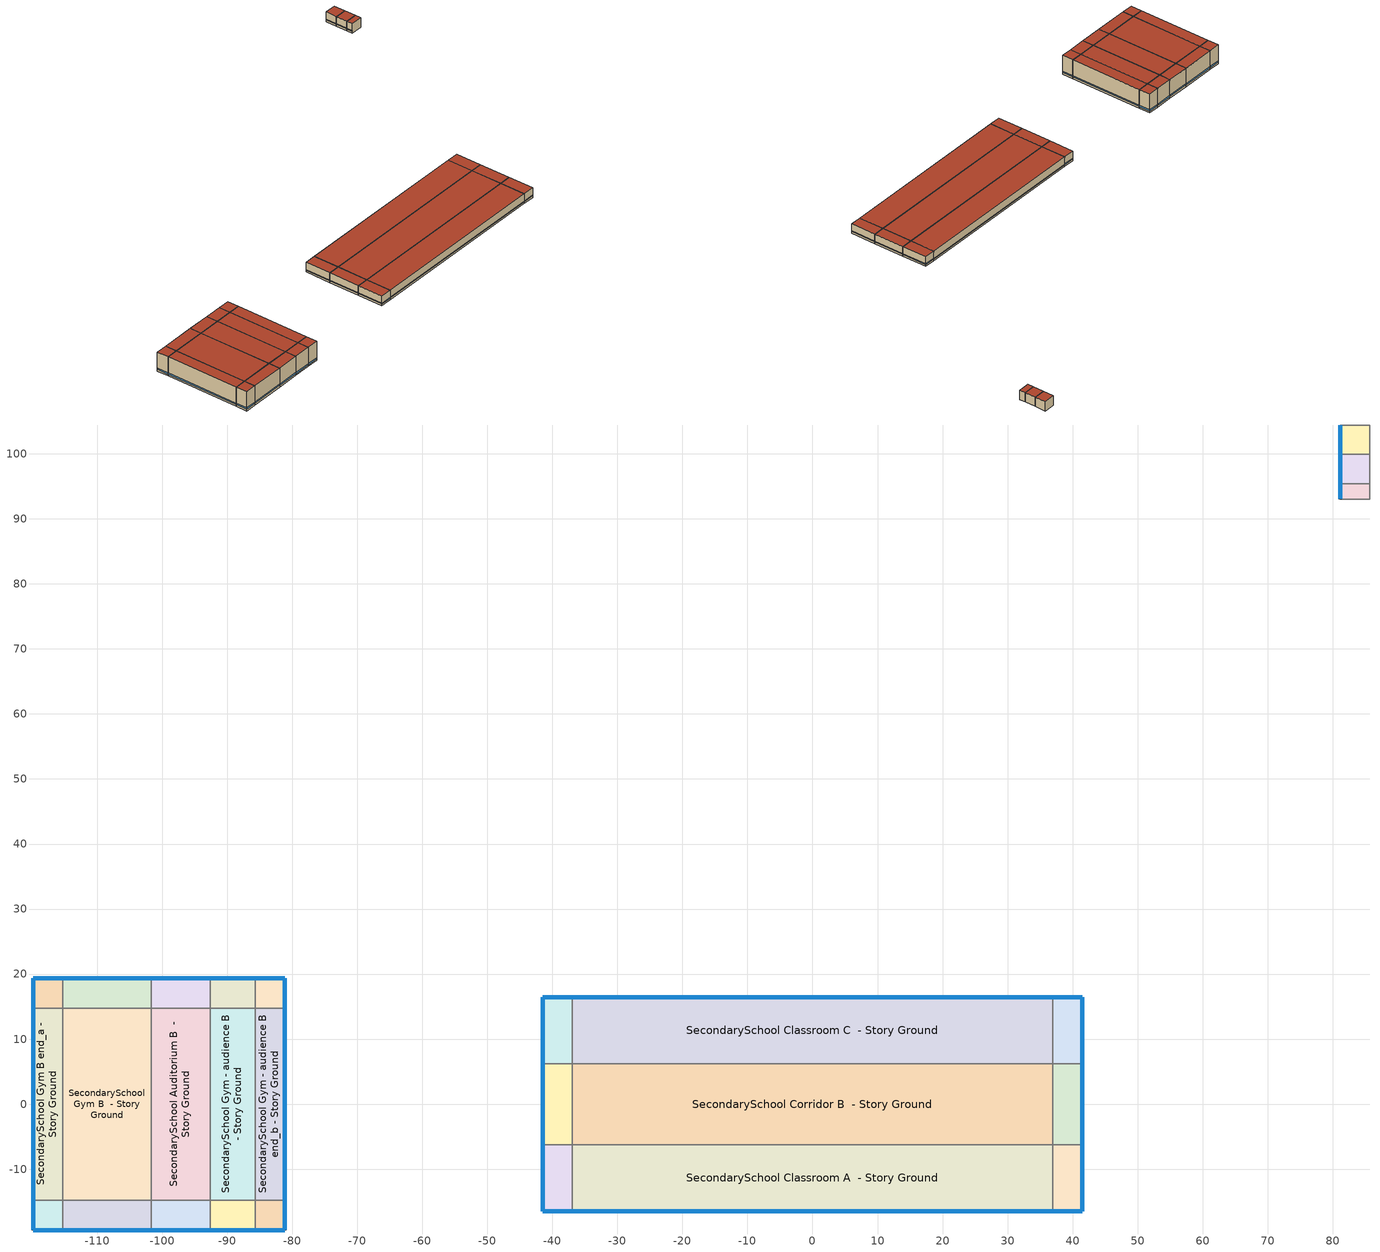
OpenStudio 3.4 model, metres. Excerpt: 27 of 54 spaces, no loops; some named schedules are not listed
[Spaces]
SecondarySchool Classroom A end_a - Story Ground
 floor ground (Foundation F 126 Perim 1482 Area 4684): -41.51,-16.47 -41.51,-6.23 -36.94,-6.23 -36.94,-16.47 z0
 wall outside: -41.51,-6.23 -41.51,-16.47 -36.94,-16.47 z0:3.96
 wall to SecondarySchool Corridor B end_a - Story Ground: -36.94,-6.23 -41.51,-6.23 z0:3.96
 wall to SecondarySchool Classroom A  - Story Ground: -36.94,-16.47 -36.94,-6.23 z0:3.96
 window (Window U-1.01 SHGC 0.74): -41.49,-16.47 -36.97,-16.47 / -41.51,-6.25 -41.51,-16.44 z0.76:1
 roof outside: -36.94,-16.47 -36.94,-6.23 -41.51,-6.23 -41.51,-16.47 z3.96
SecondarySchool Corridor B end_a - Story Ground
 floor ground (Foundation F 126 Perim 1245 Area 5693): -41.51,-6.23 -41.51,6.23 -36.94,6.23 -36.94,-6.23 z0
 wall outside: -41.51,6.23 -41.51,-6.23 z0:3.96
 wall to SecondarySchool Classroom C end_a - Story Ground: -36.94,6.23 -41.51,6.23 z0:3.96
 wall to SecondarySchool Corridor B  - Story Ground: -36.94,-6.23 -36.94,6.23 z0:3.96
 window (Window U-1.01 SHGC 0.74): -41.51,6.2 -41.51,-6.2 z0.76:1
 roof outside: -36.94,-6.23 -36.94,6.23 -41.51,6.23 -41.51,-6.23 z3.96
SecondarySchool Classroom C end_a - Story Ground
 floor ground (Foundation F 126 Perim 1482 Area 4684): -41.51,6.23 -41.51,16.47 -36.94,16.47 -36.94,6.23 z0
 wall outside: -36.94,16.47 -41.51,16.47 -41.51,6.23 z0:3.96
 wall to SecondarySchool Classroom C  - Story Ground: -36.94,6.23 -36.94,16.47 z0:3.96
 window (Window U-1.01 SHGC 0.74): -41.51,16.44 -41.51,6.25 / -36.97,16.47 -41.49,16.47 z0.76:1
 roof outside: -36.94,6.23 -36.94,16.47 -41.51,16.47 -41.51,6.23 z3.96
SecondarySchool Classroom A  - Story Ground
 floor ground (Foundation F 126 Perim 7388 Area 75686): -36.94,-16.47 -36.94,-6.23 36.94,-6.23 36.94,-16.47 z0
 wall outside: -36.94,-16.47 36.94,-16.47 z0:3.96
 wall to SecondarySchool Corridor B  - Story Ground: 36.94,-6.23 -36.94,-6.23 z0:3.96
 wall to SecondarySchool Classroom A end_b - Story Ground: 36.94,-16.47 36.94,-6.23 z0:3.96
 window (Window U-1.01 SHGC 0.74): -36.92,-16.47 36.92,-16.47 z0.76:1
 roof outside: 36.94,-16.47 36.94,-6.23 -36.94,-6.23 -36.94,-16.47 z3.96
SecondarySchool Corridor B  - Story Ground
 floor ground (Foundation F 126 Perim 0 Area 91991): -36.94,-6.23 -36.94,6.23 36.94,6.23 36.94,-6.23 z0
 wall to SecondarySchool Classroom C  - Story Ground: 36.94,6.23 -36.94,6.23 z0:3.96
 wall to SecondarySchool Corridor B end_b - Story Ground: 36.94,-6.23 36.94,6.23 z0:3.96
 roof outside: 36.94,-6.23 36.94,6.23 -36.94,6.23 -36.94,-6.23 z3.96
SecondarySchool Classroom C  - Story Ground
 floor ground (Foundation F 126 Perim 7388 Area 75686): -36.94,6.23 -36.94,16.47 36.94,16.47 36.94,6.23 z0
 wall outside: 36.94,16.47 -36.94,16.47 z0:3.96
 wall to SecondarySchool Classroom C end_b - Story Ground: 36.94,6.23 36.94,16.47 z0:3.96
 window (Window U-1.01 SHGC 0.74): 36.92,16.47 -36.92,16.47 z0.76:1
 roof outside: 36.94,6.23 36.94,16.47 -36.94,16.47 -36.94,6.23 z3.96
SecondarySchool Classroom A end_b - Story Ground
 floor ground (Foundation F 126 Perim 1482 Area 4684): 36.94,-16.47 36.94,-6.23 41.51,-6.23 41.51,-16.47 z0
 wall outside: 36.94,-16.47 41.51,-16.47 41.51,-6.23 z0:3.96
 wall to SecondarySchool Corridor B end_b - Story Ground: 41.51,-6.23 36.94,-6.23 z0:3.96
 window (Window U-1.01 SHGC 0.74): 36.97,-16.47 41.49,-16.47 / 41.51,-16.44 41.51,-6.25 z0.76:1
 roof outside: 41.51,-16.47 41.51,-6.23 36.94,-6.23 36.94,-16.47 z3.96
SecondarySchool Corridor B end_b - Story Ground
 floor ground (Foundation F 126 Perim 1245 Area 5693): 36.94,-6.23 36.94,6.23 41.51,6.23 41.51,-6.23 z0
 wall outside: 41.51,-6.23 41.51,6.23 z0:3.96
 wall to SecondarySchool Classroom C end_b - Story Ground: 41.51,6.23 36.94,6.23 z0:3.96
 window (Window U-1.01 SHGC 0.74): 41.51,-6.2 41.51,6.2 z0.76:1
 roof outside: 41.51,-6.23 41.51,6.23 36.94,6.23 36.94,-6.23 z3.96
SecondarySchool Classroom C end_b - Story Ground
 floor ground (Foundation F 126 Perim 1482 Area 4684): 36.94,6.23 36.94,16.47 41.51,16.47 41.51,6.23 z0
 wall outside: 41.51,6.23 41.51,16.47 36.94,16.47 z0:3.96
 window (Window U-1.01 SHGC 0.74): 41.49,16.47 36.97,16.47 / 41.51,6.25 41.51,16.44 z0.76:1
 roof outside: 41.51,6.23 41.51,16.47 36.94,16.47 36.94,6.23 z3.96
SecondarySchool Kitchen C  - Story Ground
 floor ground (Foundation F 126 Perim 233 Area 1064): 85.71,93.05 81.14,93.05 81.14,95.37 85.71,95.37 z0
 wall outside: 81.14,95.37 81.14,93.05 z0:3.96
 wall to SecondarySchool Classroom C  - Story Ground 1: 81.14,93.05 85.71,93.05 z0:3.96
 wall to SecondarySchool Lobby C  - Story Ground: 85.71,95.37 81.14,95.37 z0:3.96
 wall to SecondarySchool Kitchen B  - Story Ground: 85.71,93.05 85.71,95.37 z0:3.96
 window (Window U-1.01 SHGC 0.74): 81.14,95.35 81.14,93.07 z0.76:1.01
 roof outside: 85.71,95.37 81.14,95.37 81.14,93.05 85.71,93.05 z3.96
SecondarySchool Lobby C  - Story Ground
 floor ground (Foundation F 126 Perim 453 Area 207): 85.71,95.37 81.14,95.37 81.14,99.9 85.71,99.9 z0
 wall outside: 81.14,99.9 81.14,95.37 z0:3.96
 wall to SecondarySchool Restroom C  - Story Ground: 85.71,99.9 81.14,99.9 z0:3.96
 wall to SecondarySchool Lobby B  - Story Ground: 85.71,95.37 85.71,99.9 z0:3.96
 window (Window U-1.01 SHGC 0.74): 81.14,99.88 81.14,95.4 z0.76:1
 roof outside: 85.71,99.9 81.14,99.9 81.14,95.37 85.71,95.37 z3.96
SecondarySchool Restroom C  - Story Ground
 floor ground (Foundation F 126 Perim 453 Area 207): 85.71,99.9 81.14,99.9 81.14,104.43 85.71,104.43 z0
 wall outside: 81.14,104.43 81.14,99.9 z0:3.96
 wall to SecondarySchool Cafeteria C  - Story Ground: 85.71,104.43 81.14,104.43 z0:3.96
 wall to SecondarySchool Restroom B  - Story Ground: 85.71,99.9 85.71,104.43 z0:3.96
 window (Window U-1.01 SHGC 0.74): 81.14,104.4 81.14,99.93 z0.76:1
 roof outside: 85.71,104.43 81.14,104.43 81.14,99.9 85.71,99.9 z3.96
SecondarySchool Gym A end_a - Story Ground
 floor ground (Foundation F 126 Perim 914 Area 209): -119.84,-19.35 -119.84,-14.78 -115.27,-14.78 -115.27,-19.35 z0
 wall outside: -119.84,-14.78 -119.84,-19.35 -115.27,-19.35 z0:7.92
 wall to SecondarySchool Gym B end_a - Story Ground: -115.27,-14.78 -119.84,-14.78 z0:7.92
 wall to SecondarySchool Gym A  - Story Ground: -115.27,-19.35 -115.27,-14.78 z0:7.92
 window (Window U-1.01 SHGC 0.74): -119.82,-19.35 -115.29,-19.35 / -119.84,-14.81 -119.84,-19.33 z0.76:1.24
 roof outside: -115.27,-19.35 -115.27,-14.78 -119.84,-14.78 -119.84,-19.35 z7.92
SecondarySchool Gym B end_a - Story Ground
 floor ground (Foundation F 126 Perim 2956 Area 13515): -119.84,-14.78 -119.84,14.78 -115.27,14.78 -115.27,-14.78 z0
 wall outside: -119.84,14.78 -119.84,-14.78 z0:7.92
 wall to SecondarySchool Gym C end_a - Story Ground: -115.27,14.78 -119.84,14.78 z0:7.92
 wall to SecondarySchool Gym B  - Story Ground: -115.27,-14.78 -115.27,14.78 z0:7.92
 window (Window U-1.01 SHGC 0.74): -119.84,14.75 -119.84,-14.75 z0.76:1.24
 roof outside: -115.27,-14.78 -115.27,14.78 -119.84,14.78 -119.84,-14.78 z7.92
SecondarySchool Gym C end_a - Story Ground
 floor ground (Foundation F 126 Perim 914 Area 209): -119.84,14.78 -119.84,19.35 -115.27,19.35 -115.27,14.78 z0
 wall outside: -115.27,19.35 -119.84,19.35 -119.84,14.78 z0:7.92
 wall to SecondarySchool Gym C  - Story Ground: -115.27,14.78 -115.27,19.35 z0:7.92
 window (Window U-1.01 SHGC 0.74): -119.84,19.33 -119.84,14.81 / -115.29,19.35 -119.82,19.35 z0.76:1.24
 roof outside: -115.27,14.78 -115.27,19.35 -119.84,19.35 -119.84,14.78 z7.92
SecondarySchool Gym A  - Story Ground
 floor ground (Foundation F 126 Perim 1359 Area 6214): -115.27,-19.35 -115.27,-14.78 -101.68,-14.78 -101.68,-19.35 z0
 wall outside: -115.27,-19.35 -101.68,-19.35 z0:7.92
 wall to SecondarySchool Gym B  - Story Ground: -101.68,-14.78 -115.27,-14.78 z0:7.92
 wall to SecondarySchool Auditorium A  - Story Ground: -101.68,-19.35 -101.68,-14.78 z0:7.92
 window (Window U-1.01 SHGC 0.74): -115.24,-19.35 -101.7,-19.35 z0.76:1.24
 roof outside: -101.68,-19.35 -101.68,-14.78 -115.27,-14.78 -115.27,-19.35 z7.92
SecondarySchool Gym B  - Story Ground
 floor ground (Foundation F 126 Perim 0 Area 4018): -115.27,-14.78 -115.27,14.78 -101.68,14.78 -101.68,-14.78 z0
 wall to SecondarySchool Gym C  - Story Ground: -101.68,14.78 -115.27,14.78 z0:7.92
 wall to SecondarySchool Auditorium B  - Story Ground: -101.68,-14.78 -101.68,14.78 z0:7.92
 roof outside: -101.68,-14.78 -101.68,14.78 -115.27,14.78 -115.27,-14.78 z7.92
SecondarySchool Gym C  - Story Ground
 floor ground (Foundation F 126 Perim 1359 Area 6214): -115.27,14.78 -115.27,19.35 -101.68,19.35 -101.68,14.78 z0
 wall outside: -101.68,19.35 -115.27,19.35 z0:7.92
 wall to SecondarySchool Auditorium C  - Story Ground: -101.68,14.78 -101.68,19.35 z0:7.92
 window (Window U-1.01 SHGC 0.74): -101.7,19.35 -115.24,19.35 z0.76:1.24
 roof outside: -101.68,14.78 -101.68,19.35 -115.27,19.35 -115.27,14.78 z7.92
SecondarySchool Auditorium A  - Story Ground
 floor ground (Foundation F 126 Perim 907 Area 4148): -101.68,-19.35 -101.68,-14.78 -92.6,-14.78 -92.6,-19.35 z0
 wall outside: -101.68,-19.35 -92.6,-19.35 z0:7.92
 wall to SecondarySchool Auditorium B  - Story Ground: -92.6,-14.78 -101.68,-14.78 z0:7.92
 wall to SecondarySchool Gym - audience A  - Story Ground: -92.6,-19.35 -92.6,-14.78 z0:7.92
 window (Window U-1.01 SHGC 0.74): -101.65,-19.35 -92.63,-19.35 z0.76:1.24
 roof outside: -92.6,-19.35 -92.6,-14.78 -101.68,-14.78 -101.68,-19.35 z7.92
SecondarySchool Auditorium B  - Story Ground
 floor ground (Foundation F 126 Perim 0 Area 26821): -101.68,-14.78 -101.68,14.78 -92.6,14.78 -92.6,-14.78 z0
 wall to SecondarySchool Auditorium C  - Story Ground: -92.6,14.78 -101.68,14.78 z0:7.92
 wall to SecondarySchool Gym - audience B  - Story Ground: -92.6,-14.78 -92.6,14.78 z0:7.92
 roof outside: -92.6,-14.78 -92.6,14.78 -101.68,14.78 -101.68,-14.78 z7.92
SecondarySchool Auditorium C  - Story Ground
 floor ground (Foundation F 126 Perim 907 Area 4148): -101.68,14.78 -101.68,19.35 -92.6,19.35 -92.6,14.78 z0
 wall outside: -92.6,19.35 -101.68,19.35 z0:7.92
 wall to SecondarySchool Gym - audience C  - Story Ground: -92.6,14.78 -92.6,19.35 z0:7.92
 window (Window U-1.01 SHGC 0.74): -92.63,19.35 -101.65,19.35 z0.76:1.24
 roof outside: -92.6,14.78 -92.6,19.35 -101.68,19.35 -101.68,14.78 z7.92
SecondarySchool Gym - audience A  - Story Ground
 floor ground (Foundation F 126 Perim 69 Area 3153): -92.6,-19.35 -92.6,-14.78 -85.71,-14.78 -85.71,-19.35 z0
 wall outside: -92.6,-19.35 -85.71,-19.35 z0:7.92
 wall to SecondarySchool Gym - audience B  - Story Ground: -85.71,-14.78 -92.6,-14.78 z0:7.92
 wall to SecondarySchool Gym - audience A end_b - Story Ground: -85.71,-19.35 -85.71,-14.78 z0:7.92
 window (Window U-1.01 SHGC 0.74): -92.58,-19.35 -85.73,-19.35 z0.76:1.24
 roof outside: -85.71,-19.35 -85.71,-14.78 -92.6,-14.78 -92.6,-19.35 z7.92
SecondarySchool Gym - audience B  - Story Ground
 floor ground (Foundation F 126 Perim 0 Area 20383): -92.6,-14.78 -92.6,14.78 -85.71,14.78 -85.71,-14.78 z0
 wall to SecondarySchool Gym - audience C  - Story Ground: -85.71,14.78 -92.6,14.78 z0:7.92
 wall to SecondarySchool Gym - audience B end_b - Story Ground: -85.71,-14.78 -85.71,14.78 z0:7.92
 roof outside: -85.71,-14.78 -85.71,14.78 -92.6,14.78 -92.6,-14.78 z7.92
SecondarySchool Gym - audience C  - Story Ground
 floor ground (Foundation F 126 Perim 69 Area 3153): -92.6,14.78 -92.6,19.35 -85.71,19.35 -85.71,14.78 z0
 wall outside: -85.71,19.35 -92.6,19.35 z0:7.92
 wall to SecondarySchool Gym - audience C end_b - Story Ground: -85.71,14.78 -85.71,19.35 z0:7.92
 window (Window U-1.01 SHGC 0.74): -85.73,19.35 -92.58,19.35 z0.76:1.24
 roof outside: -85.71,14.78 -85.71,19.35 -92.6,19.35 -92.6,14.78 z7.92
SecondarySchool Gym - audience A end_b - Story Ground
 floor ground (Foundation F 126 Perim 914 Area 209): -85.71,-19.35 -85.71,-14.78 -81.14,-14.78 -81.14,-19.35 z0
 wall outside: -85.71,-19.35 -81.14,-19.35 -81.14,-14.78 z0:7.92
 wall to SecondarySchool Gym - audience B end_b - Story Ground: -81.14,-14.78 -85.71,-14.78 z0:7.92
 window (Window U-1.01 SHGC 0.74): -85.68,-19.35 -81.16,-19.35 / -81.14,-19.33 -81.14,-14.81 z0.76:1.24
 roof outside: -81.14,-19.35 -81.14,-14.78 -85.71,-14.78 -85.71,-19.35 z7.92
SecondarySchool Gym - audience B end_b - Story Ground
 floor ground (Foundation F 126 Perim 2956 Area 13515): -85.71,-14.78 -85.71,14.78 -81.14,14.78 -81.14,-14.78 z0
 wall outside: -81.14,-14.78 -81.14,14.78 z0:7.92
 wall to SecondarySchool Gym - audience C end_b - Story Ground: -81.14,14.78 -85.71,14.78 z0:7.92
 window (Window U-1.01 SHGC 0.74): -81.14,-14.75 -81.14,14.75 z0.76:1.24
 roof outside: -81.14,-14.78 -81.14,14.78 -85.71,14.78 -85.71,-14.78 z7.92
SecondarySchool Gym - audience C end_b - Story Ground
 floor ground (Foundation F 126 Perim 914 Area 209): -85.71,14.78 -85.71,19.35 -81.14,19.35 -81.14,14.78 z0
 wall outside: -81.14,14.78 -81.14,19.35 -85.71,19.35 z0:7.92
 window (Window U-1.01 SHGC 0.74): -81.14,14.81 -81.14,19.33 / -81.16,19.35 -85.68,19.35 z0.76:1.24
 roof outside: -81.14,14.78 -81.14,19.35 -85.71,19.35 -85.71,14.78 z7.92
[Site]
Dothan Rgnl_AL_USA: Latitude {deg}=31.32; Longitude {deg}=-85.45; Time Zone {hr}=-6; Elevation {m}=108; Terrain=City
[Site:WaterMainsTemperature]
Calculation Method=Correlation; Annual Average Outdoor Air Temperature {C}=19.6408; Maximum Difference In Monthly Average Outdoor Air Temperatures {deltaC}=19.94
[SizingPeriod:DesignDay] Daily Dry-Bulb Temperature Range {deltaC}=9.9; Barometric Pressure {Pa}=100034; Wind Speed {m/s}=3.5; Wind Direction {deg}=320; Rain Indicator=No; Snow Indicator=No; Day of Month=21; Month=7; Day Type=SummerDesignDay; Daylight Saving Time Indicator=No; Dry-Bulb Temperature Range Modifier Type=DefaultMultipliers; Solar Model Indicator=ASHRAETau; ASHRAE Clear Sky Optical Depth for Beam Irradiance=0.45; ASHRAE Clear Sky Optical Depth for Diffuse Irradiance=2.192
Name | Maximum Dry-Bulb Temperature {C} | Humidity Condition Type | Wetbulb or DewPoint at Maximum Dry-Bulb {C}
Dothan Rgnl Ann Clg .4% Condns DB=>MWB 1 | 35.9 | Wetbulb | 24.5
Dothan Rgnl Ann Clg .4% Condns WB=>MDB 1 | 32.1 | Wetbulb | 26.6
Dothan Rgnl Ann Clg 1% Condns DB=>MWB 1 | 34.1 | Wetbulb | 24.1
Dothan Rgnl Ann Clg 2% Condns DP=>MDB 1 | 27.5 | Dewpoint | 24
[ClimateZones]
Climate Zone Institution Name 1=ASHRAE; Climate Zone Document Name 1=ANSI/ASHRAE Standard 169; Climate Zone Document Year 1=2006; Climate Zone Value 1=ASHRAE 169-2013-3A
[Building]
ComStock DOE Ref Pre-1980|SecondarySchool: Default Construction Set=ComStock DOE Ref Pre-1980 - SecSchl - ASHRAE 169-2013-3A; Default Schedule Set=Building Default Schedule Set; Standards Building Type=SecondarySchool
[Site:GroundTemperature:FCfactorMethod]
January Ground Temperature {C}=16; February Ground Temperature {C}=11.9; March Ground Temperature {C}=7.7; April Ground Temperature {C}=4; May Ground Temperature {C}=7.9; June Ground Temperature {C}=13.8; July Ground Temperature {C}=17.2; August Ground Temperature {C}=20.8; September Ground Temperature {C}=24.8; October Ground Temperature {C}=26.1; November Ground Temperature {C}=26.5; December Ground Temperature {C}=22.5
[Construction:FfactorGroundFloor] F-Factor {W/m-K}=1.26344
Name | Area {m2} | PerimeterExposed {m}
Foundation F 126 Perim 2956 Area 13515 | 135.152 | 29.5608
Foundation F 126 Perim 0 Area 20383 | 203.834 | 0
Foundation F 126 Perim 0 Area 26821 | 268.209 | 0
Foundation F 126 Perim 914 Area 209 | 20.9032 | 9.144
Foundation F 126 Perim 907 Area 4148 | 41.4823 | 9.07313
Foundation F 126 Perim 0 Area 91991 | 919.906 | 0
Foundation F 126 Perim 69 Area 3153 | 31.5259 | 6.89542
Foundation F 126 Perim 7388 Area 75686 | 756.863 | 73.881
Foundation F 126 Perim 233 Area 1064 | 10.6382 | 2.32682
Foundation F 126 Perim 1245 Area 5693 | 56.9268 | 12.4512
Foundation F 126 Perim 1482 Area 4684 | 46.8372 | 14.8163
Foundation F 126 Perim 0 Area 4018 | 401.798 | 0
Foundation F 126 Perim 453 Area 207 | 20.6961 | 4.52671
Foundation F 126 Perim 1359 Area 6214 | 62.1438 | 13.5923
[DefaultConstructionSet]
ComStock DOE Ref Pre-1980 - SecSchl - ASHRAE 169-2013-3A: Default Exterior Surface Constructions=Default Surface Constructions 1; Default Interior Surface Constructions=Default Surface Constructions 2; Default Ground Contact Surface Constructions=Default Surface Constructions 3; Default Exterior SubSurface Constructions=Default Sub Surface Constructions 1; Default Interior SubSurface Constructions=Default Sub Surface Constructions 2; Interior Partition Construction=Typical Interior Partition
[DefaultSurfaceConstructions]
Name | Floor Construction | Wall Construction | Roof Ceiling Construction
Default Surface Constructions 1 | Typical Insulated Exterior Mass Floor | Typical Insulated Exterior Mass Wall R-4.44 | Typical IEAD Roof R-10.0
Default Surface Constructions 2 | Typical Interior Floor | Typical Interior Wall | Typical Interior Ceiling
Default Surface Constructions 3 | Typical Insulated Carpeted 6in Slab Floor | Typical Insulated Basement Mass Wall
[Construction]
Typical Insulated Exterior Mass Floor: 4 in. Normalweight Concrete Floor, Typical Carpet Pad
Typical IEAD Roof R-10.0: Roof Membrane, Typical Insulation R-8.88, Metal Roof Surface
Typical Interior Floor: 100mm Normalweight concrete floor, CP02 CARPET PAD
Typical Interior Wall: G01 13mm gypsum board, G01 13mm gypsum board
Typical Interior Ceiling: CP02 CARPET PAD, 100mm Normalweight concrete floor
Typical Insulated Carpeted 6in Slab Floor: 6 in. Normalweight Concrete Floor, Typical Carpet Pad
Typical Insulated Basement Mass Wall: 8 in. Concrete Block Basement Wall
U 1.22 SHGC 0.54 Simple Glazing Window U-1.22 SHGC 0.54: U 1.22 SHGC 0.54 Simple Glazing U-1.22 SHGC 0.54
U 1.22 SHGC 0.54 Simple Glazing Window U-1.22 SHGC 0.54 1: U 1.22 SHGC 0.54 Simple Glazing U-1.22 SHGC 0.54 1
Typical Insulated Metal Door: F08 Metal surface, Typical Insulation R-2.06
U 0.88 SHGC 0.16 Sgl Ref-A-L Clr 6mm: REF A CLEAR LO 6MM
Typical Overhead Door: Typical Insulation R-2.06
Typical Interior Window: Clear 3mm
Typical Interior Door; Typical Interior Partition: G05 25mm wood
Typical Insulated Exterior Mass Wall R-4.44: 1IN Stucco, 8IN CONCRETE HW RefBldg, Typical Insulation R-2.06, 1/2IN Gypsum
InteriorFurnishings 1: Std Wood 6inch 1
Window U-1.01 SHGC 0.74: Simple Glazing Single - No LowE - Clear - Aluminum
[Material] Thermal Absorptance=0.9
Name | Roughness | Thickness {m} | Conductivity {W/m-K} | Density {kg/m3} | Specific Heat {J/kg-K} | Solar Absorptance | Visible Absorptance
4 in. Normalweight Concrete Floor | MediumRough | 0.1016 | 2.31 | 2322 | 832 | 0.7 | 0.7
Roof Membrane | VeryRough | 0.0095 | 0.16 | 1121.29 | 1460 | 0.7 | 0.7
Metal Roof Surface; F08 Metal surface | Smooth | 0.0008 | 45.28 | 7824 | 500 | 0.7 | 0.7
100mm Normalweight concrete floor | MediumRough | 0.1016 | 2.31045 | 2322 | 832.557 | 0.7 | 0.7
G01 13mm gypsum board | Smooth | 0.0127 | 0.160031 | 800.001 | 1090.73 | 0.7 | 0.5
6 in. Normalweight Concrete Floor | MediumRough | 0.1524 | 2.31 | 2322 | 832 | 0.7 | 0.7
8 in. Concrete Block Basement Wall | MediumRough | 0.2032 | 1.326 | 1842 | 912 | 0.7 | 0.7
G05 25mm wood | MediumSmooth | 0.0254 | 0.15 | 608 | 1630 | 0.5 | 0.5
1IN Stucco | Smooth | 0.0253 | 0.6918 | 1858 | 837 | 0.7 | 0.92
8IN CONCRETE HW RefBldg | Rough | 0.2032 | 1.311 | 2240 | 836.8 | 0.7 | 0.7
1/2IN Gypsum | Smooth | 0.0127 | 0.16 | 784.9 | 830 | 0.4 | 0.4
Std Wood 6inch 1 | MediumSmooth | 0.15 | 0.12 | 540 | 1210 | 0.7 | 0.7
[Material:NoMass] Roughness=Smooth; Thermal Absorptance=0.9; Solar Absorptance=0.7
Name | Thermal Resistance {m2-K/W} | Visible Absorptance
Typical Carpet Pad; CP02 CARPET PAD | 0.21648 | 0.8
Typical Insulation R-8.88 | 1.56434 | 0.7
Typical Insulation R-2.06 | 0.362076 | 0.7
[DefaultSubSurfaceConstructions]
Name | Fixed Window Construction | Operable Window Construction | Door Construction | Glass Door Construction | Overhead Door Construction | Tubular Daylight Dome Construction | Tubular Daylight Diffuser Construction
Default Sub Surface Constructions 1 | U 1.22 SHGC 0.54 Simple Glazing Window U-1.22 SHGC 0.54 | U 1.22 SHGC 0.54 Simple Glazing Window U-1.22 SHGC 0.54 1 | Typical Insulated Metal Door | U 0.88 SHGC 0.16 Sgl Ref-A-L Clr 6mm | Typical Overhead Door | Typical Interior Window | Typical Interior Window
Default Sub Surface Constructions 2 | Typical Interior Window | Typical Interior Window | Typical Interior Door
[WindowMaterial:SimpleGlazingSystem]
Name | U-Factor {W/m2-K} | Solar Heat Gain Coefficient | Visible Transmittance
U 1.22 SHGC 0.54 Simple Glazing U-1.22 SHGC 0.54; U 1.22 SHGC 0.54 Simple Glazing U-1.22 SHGC 0.54 1 | 6.92748 | 0.54 | 0.38
Simple Glazing Single - No LowE - Clear - Aluminum | 5.73505 | 0.744 | 0.754
[WindowMaterial:Glazing] Optical Data Type=SpectralAverage; Infrared Transmittance at Normal Incidence=0; Front Side Infrared Hemispherical Emissivity=0.84; Conductivity {W/m-K}=0.9; Dirt Correction Factor for Solar and Visible Transmittance=1; Solar Diffusing=No
Name | Thickness {m} | Solar Transmittance at Normal Incidence | Front Side Solar Reflectance at Normal Incidence | Back Side Solar Reflectance at Normal Incidence | Visible Transmittance at Normal Incidence | Front Side Visible Reflectance at Normal Incidence | Back Side Visible Reflectance at Normal Incidence | Back Side Infrared Hemispherical Emissivity
REF A CLEAR LO 6MM | 0.006 | 0.066 | 0.341 | 0.493 | 0.08 | 0.41 | 0.37 | 0.4
Clear 3mm | 0.003 | 0.837 | 0.075 | 0.075 | 0.898 | 0.081 | 0.081 | 0.84
[SpaceType] Standards Building Type=SecondarySchool
Name | Default Schedule Set | Design Specification Outdoor Air Object | Standards Space Type
SecondarySchool Kitchen - ComStock DOE Ref Pre-1980 | SecondarySchool Kitchen Schedule Set | SecondarySchool Kitchen Ventilation | Kitchen
SecondarySchool Lobby - ComStock DOE Ref Pre-1980 | SecondarySchool Lobby Schedule Set | SecondarySchool Lobby Ventilation | Lobby
SecondarySchool Restroom - ComStock DOE Ref Pre-1980 | SecondarySchool Restroom Schedule Set | SecondarySchool Restroom Ventilation | Restroom
SecondarySchool Auditorium - ComStock DOE Ref Pre-1980 | SecondarySchool Auditorium Schedule Set | SecondarySchool Auditorium Ventilation | Auditorium
SecondarySchool Gym - audience - ComStock DOE Ref Pre-1980 | SecondarySchool Gym - audience Schedule Set | SecondarySchool Gym - audience Ventilation | Gym - audience
SecondarySchool Gym - ComStock DOE Ref Pre-1980 | SecondarySchool Gym Schedule Set | SecondarySchool Gym Ventilation | Gym
SecondarySchool Corridor - ComStock DOE Ref Pre-1980 | SecondarySchool Corridor Schedule Set | SecondarySchool Corridor Ventilation | Corridor
SecondarySchool Classroom - ComStock DOE Ref Pre-1980 | SecondarySchool Classroom Schedule Set | SecondarySchool Classroom Ventilation | Classroom
[BuildingStory]
Story Ground: Nominal Z Coordinate {m}=0; Nominal Floor to Floor Height {m}=3.9624
[Space] Building Story=Story Ground
Name | Space Type | Thermal Zone
SecondarySchool Classroom A end_a - Story Ground | SecondarySchool Classroom - ComStock DOE Ref Pre-1980 | Zone SecondarySchool Classroom A end_a - Story Ground
SecondarySchool Corridor B end_a - Story Ground | SecondarySchool Corridor - ComStock DOE Ref Pre-1980 | Zone SecondarySchool Corridor B end_a - Story Ground
SecondarySchool Classroom C end_a - Story Ground | SecondarySchool Classroom - ComStock DOE Ref Pre-1980 | Zone SecondarySchool Classroom C end_a - Story Ground
SecondarySchool Classroom A  - Story Ground | SecondarySchool Classroom - ComStock DOE Ref Pre-1980 | Zone SecondarySchool Classroom A  - Story Ground
SecondarySchool Corridor B  - Story Ground | SecondarySchool Corridor - ComStock DOE Ref Pre-1980 | Zone SecondarySchool Corridor B  - Story Ground
SecondarySchool Classroom C  - Story Ground | SecondarySchool Classroom - ComStock DOE Ref Pre-1980 | Zone SecondarySchool Classroom C  - Story Ground
SecondarySchool Classroom A end_b - Story Ground | SecondarySchool Classroom - ComStock DOE Ref Pre-1980 | Zone SecondarySchool Classroom A end_b - Story Ground
SecondarySchool Corridor B end_b - Story Ground | SecondarySchool Corridor - ComStock DOE Ref Pre-1980 | Zone SecondarySchool Corridor B end_b - Story Ground
SecondarySchool Classroom C end_b - Story Ground | SecondarySchool Classroom - ComStock DOE Ref Pre-1980 | Zone SecondarySchool Classroom C end_b - Story Ground
SecondarySchool Kitchen C  - Story Ground | SecondarySchool Kitchen - ComStock DOE Ref Pre-1980 | Zone SecondarySchool Kitchen C  - Story Ground
SecondarySchool Lobby C  - Story Ground | SecondarySchool Lobby - ComStock DOE Ref Pre-1980 | Zone SecondarySchool Lobby C  - Story Ground
SecondarySchool Restroom C  - Story Ground | SecondarySchool Restroom - ComStock DOE Ref Pre-1980 | Zone SecondarySchool Restroom C  - Story Ground
SecondarySchool Gym A end_a - Story Ground | SecondarySchool Gym - ComStock DOE Ref Pre-1980 | Zone SecondarySchool Gym A end_a - Story Ground
SecondarySchool Gym B end_a - Story Ground | SecondarySchool Gym - ComStock DOE Ref Pre-1980 | Zone SecondarySchool Gym B end_a - Story Ground
SecondarySchool Gym C end_a - Story Ground | SecondarySchool Gym - ComStock DOE Ref Pre-1980 | Zone SecondarySchool Gym C end_a - Story Ground
SecondarySchool Gym A  - Story Ground | SecondarySchool Gym - ComStock DOE Ref Pre-1980 | Zone SecondarySchool Gym A  - Story Ground
SecondarySchool Gym B  - Story Ground | SecondarySchool Gym - ComStock DOE Ref Pre-1980 | Zone SecondarySchool Gym B  - Story Ground
SecondarySchool Gym C  - Story Ground | SecondarySchool Gym - ComStock DOE Ref Pre-1980 | Zone SecondarySchool Gym C  - Story Ground
SecondarySchool Auditorium A  - Story Ground | SecondarySchool Auditorium - ComStock DOE Ref Pre-1980 | Zone SecondarySchool Auditorium A  - Story Ground
SecondarySchool Auditorium B  - Story Ground | SecondarySchool Auditorium - ComStock DOE Ref Pre-1980 | Zone SecondarySchool Auditorium B  - Story Ground
SecondarySchool Auditorium C  - Story Ground | SecondarySchool Auditorium - ComStock DOE Ref Pre-1980 | Zone SecondarySchool Auditorium C  - Story Ground
SecondarySchool Gym - audience A  - Story Ground | SecondarySchool Gym - audience - ComStock DOE Ref Pre-1980 | Zone SecondarySchool Gym - audience A  - Story Ground
SecondarySchool Gym - audience B  - Story Ground | SecondarySchool Gym - audience - ComStock DOE Ref Pre-1980 | Zone SecondarySchool Gym - audience B  - Story Ground
SecondarySchool Gym - audience C  - Story Ground | SecondarySchool Gym - audience - ComStock DOE Ref Pre-1980 | Zone SecondarySchool Gym - audience C  - Story Ground
SecondarySchool Gym - audience A end_b - Story Ground | SecondarySchool Gym - audience - ComStock DOE Ref Pre-1980 | Zone SecondarySchool Gym - audience A end_b - Story Ground
SecondarySchool Gym - audience B end_b - Story Ground | SecondarySchool Gym - audience - ComStock DOE Ref Pre-1980 | Zone SecondarySchool Gym - audience B end_b - Story Ground
SecondarySchool Gym - audience C end_b - Story Ground | SecondarySchool Gym - audience - ComStock DOE Ref Pre-1980 | Zone SecondarySchool Gym - audience C end_b - Story Ground
[ThermalZone] Multiplier=1; Use Ideal Air Loads=No
Name | Thermostat
Zone SecondarySchool Classroom A end_a - Story Ground | SecondarySchool Classroom - ComStock DOE Ref Pre-1980 Thermostat 2
Zone SecondarySchool Corridor B end_a - Story Ground | SecondarySchool Corridor - ComStock DOE Ref Pre-1980 Thermostat 2
Zone SecondarySchool Classroom C end_a - Story Ground | SecondarySchool Classroom - ComStock DOE Ref Pre-1980 Thermostat 7
Zone SecondarySchool Classroom A  - Story Ground | SecondarySchool Classroom - ComStock DOE Ref Pre-1980 Thermostat
Zone SecondarySchool Corridor B  - Story Ground | SecondarySchool Corridor - ComStock DOE Ref Pre-1980 Thermostat
Zone SecondarySchool Classroom C  - Story Ground | SecondarySchool Classroom - ComStock DOE Ref Pre-1980 Thermostat 5
Zone SecondarySchool Classroom A end_b - Story Ground | SecondarySchool Classroom - ComStock DOE Ref Pre-1980 Thermostat 4
Zone SecondarySchool Corridor B end_b - Story Ground | SecondarySchool Corridor - ComStock DOE Ref Pre-1980 Thermostat 4
Zone SecondarySchool Classroom C end_b - Story Ground | SecondarySchool Classroom - ComStock DOE Ref Pre-1980 Thermostat 9
Zone SecondarySchool Kitchen C  - Story Ground | SecondarySchool Kitchen - ComStock DOE Ref Pre-1980 Thermostat 2
Zone SecondarySchool Lobby C  - Story Ground | SecondarySchool Lobby - ComStock DOE Ref Pre-1980 Thermostat 2
Zone SecondarySchool Restroom C  - Story Ground | SecondarySchool Restroom - ComStock DOE Ref Pre-1980 Thermostat 2
Zone SecondarySchool Gym A end_a - Story Ground | SecondarySchool Gym - ComStock DOE Ref Pre-1980 Thermostat 1
Zone SecondarySchool Gym B end_a - Story Ground | SecondarySchool Gym - ComStock DOE Ref Pre-1980 Thermostat 3
Zone SecondarySchool Gym C end_a - Story Ground | SecondarySchool Gym - ComStock DOE Ref Pre-1980 Thermostat 5
Zone SecondarySchool Gym A  - Story Ground | SecondarySchool Gym - ComStock DOE Ref Pre-1980 Thermostat
Zone SecondarySchool Gym B  - Story Ground | SecondarySchool Gym - ComStock DOE Ref Pre-1980 Thermostat 2
Zone SecondarySchool Gym C  - Story Ground | SecondarySchool Gym - ComStock DOE Ref Pre-1980 Thermostat 4
Zone SecondarySchool Auditorium A  - Story Ground | SecondarySchool Auditorium - ComStock DOE Ref Pre-1980 Thermostat
Zone SecondarySchool Auditorium B  - Story Ground | SecondarySchool Auditorium - ComStock DOE Ref Pre-1980 Thermostat 1
Zone SecondarySchool Auditorium C  - Story Ground | SecondarySchool Auditorium - ComStock DOE Ref Pre-1980 Thermostat 2
Zone SecondarySchool Gym - audience A  - Story Ground | SecondarySchool Gym - audience - ComStock DOE Ref Pre-1980 Thermostat
Zone SecondarySchool Gym - audience B  - Story Ground | SecondarySchool Gym - audience - ComStock DOE Ref Pre-1980 Thermostat 2
Zone SecondarySchool Gym - audience C  - Story Ground | SecondarySchool Gym - audience - ComStock DOE Ref Pre-1980 Thermostat 4
Zone SecondarySchool Gym - audience A end_b - Story Ground | SecondarySchool Gym - audience - ComStock DOE Ref Pre-1980 Thermostat 1
Zone SecondarySchool Gym - audience B end_b - Story Ground | SecondarySchool Gym - audience - ComStock DOE Ref Pre-1980 Thermostat 3
Zone SecondarySchool Gym - audience C end_b - Story Ground | SecondarySchool Gym - audience - ComStock DOE Ref Pre-1980 Thermostat 5
[People:Definition] Number of People Calculation Method=People/Area; Fraction Radiant=0.3
Name | People per Space Floor Area {person/m2}
SecondarySchool Auditorium People Definition; SecondarySchool Gym People Definition | 1.0004
SecondarySchool Classroom People Definition | 0.249938
SecondarySchool Corridor People Definition | 0.100212
SecondarySchool Gym - audience People Definition | 0.300313
SecondarySchool Kitchen People Definition | 0.166625
SecondarySchool Restroom People Definition | 0.0999967
[People] Work Efficiency Schedule=Work Efficiency Schedule; Clothing Insulation Schedule=Clothing Schedule; Air Velocity Schedule=Air Velocity Schedule; Multiplier=1
Name | People Definition | Space or SpaceType
SecondarySchool Auditorium People | SecondarySchool Auditorium People Definition | SecondarySchool Auditorium - ComStock DOE Ref Pre-1980
SecondarySchool Classroom People | SecondarySchool Classroom People Definition | SecondarySchool Classroom - ComStock DOE Ref Pre-1980
SecondarySchool Corridor People | SecondarySchool Corridor People Definition | SecondarySchool Corridor - ComStock DOE Ref Pre-1980
SecondarySchool Gym People | SecondarySchool Gym People Definition | SecondarySchool Gym - ComStock DOE Ref Pre-1980
SecondarySchool Gym - audience People | SecondarySchool Gym - audience People Definition | SecondarySchool Gym - audience - ComStock DOE Ref Pre-1980
SecondarySchool Kitchen People | SecondarySchool Kitchen People Definition | SecondarySchool Kitchen - ComStock DOE Ref Pre-1980
SecondarySchool Restroom People | SecondarySchool Restroom People Definition | SecondarySchool Restroom - ComStock DOE Ref Pre-1980
[Lights:Definition] Design Level Calculation Method=Watts/Area; Fraction Visible=0.2; Return Air Fraction=0
Name | Watts per Space Floor Area {W/m2} | Fraction Radiant
SecondarySchool Classroom - ComStock DOE Ref Pre-1980 General Lights Definition | 5.66011 | 0.365
SecondarySchool Gym - audience - ComStock DOE Ref Pre-1980 General Lights Definition; SecondarySchool Gym - ComStock DOE Ref Pre-1980 General Lights Definition | 6.27135 | 0.465
SecondarySchool Auditorium - ComStock DOE Ref Pre-1980 General Lights Definition | 0.992389 | 0.465
SecondarySchool Auditorium - ComStock DOE Ref Pre-1980 Wall Wash Lights Definition | 0.318031 | 0.165
SecondarySchool Corridor - ComStock DOE Ref Pre-1980 General Lights Definition | 2.66834 | 0.365
SecondarySchool Restroom - ComStock DOE Ref Pre-1980 General Lights Definition | 3.01365 | 0.365
SecondarySchool Restroom - ComStock DOE Ref Pre-1980 Wall Wash Lights Definition | 0.610955 | 0.165
SecondarySchool Lobby - ComStock DOE Ref Pre-1980 General Lights Definition | 1.74481 | 0.365
SecondarySchool Lobby - ComStock DOE Ref Pre-1980 Task Lights Definition | 0.190877 | 0.165
SecondarySchool Lobby - ComStock DOE Ref Pre-1980 Wall Wash Lights Definition | 0.533708 | 0.165
SecondarySchool Kitchen - ComStock DOE Ref Pre-1980 General Lights Definition | 6.49916 | 0.365
SecondarySchool Kitchen - ComStock DOE Ref Pre-1980 Task Lights Definition | 1.63527 | 0.165
[ElectricEquipment:Definition] Design Level Calculation Method=Watts/Area
Name | Watts per Space Floor Area {W/m2} | Fraction Latent | Fraction Radiant | Fraction Lost
SecondarySchool Auditorium Elec Equip Definition; SecondarySchool Corridor Elec Equip Definition | 0.854897 | 0 | 0.5 | 0
SecondarySchool Classroom Elec Equip Definition | 3.45304 | 0 | 0.5 | 0
SecondarySchool Gym Elec Equip Definition | 1.72838 | 0 | 0.5 | 0
SecondarySchool Gym - audience Elec Equip Definition | 0.850128 | 0 | 0.5 | 0
SecondarySchool Kitchen Elec Equip Definition | 38.3774 | 0.25 | 0.3 | 0.2
SecondarySchool Lobby Elec Equip Definition | 0.687635 | 0 | 0.5 | 0
SecondarySchool Restroom Elec Equip Definition | 13.2881 | 0 | 0.5 | 0
[ElectricEquipment] Schedule=Education_School BLDG_EQUIP_EndUseData BPR Adjusted
Name | Electric Equipment Definition | Space or SpaceType
SecondarySchool Auditorium Elec Equip | SecondarySchool Auditorium Elec Equip Definition | SecondarySchool Auditorium - ComStock DOE Ref Pre-1980
SecondarySchool Classroom Elec Equip | SecondarySchool Classroom Elec Equip Definition | SecondarySchool Classroom - ComStock DOE Ref Pre-1980
SecondarySchool Corridor Elec Equip | SecondarySchool Corridor Elec Equip Definition | SecondarySchool Corridor - ComStock DOE Ref Pre-1980
SecondarySchool Gym Elec Equip | SecondarySchool Gym Elec Equip Definition | SecondarySchool Gym - ComStock DOE Ref Pre-1980
SecondarySchool Gym - audience Elec Equip | SecondarySchool Gym - audience Elec Equip Definition | SecondarySchool Gym - audience - ComStock DOE Ref Pre-1980
SecondarySchool Kitchen Elec Equip | SecondarySchool Kitchen Elec Equip Definition | SecondarySchool Kitchen - ComStock DOE Ref Pre-1980
SecondarySchool Lobby Elec Equip | SecondarySchool Lobby Elec Equip Definition | SecondarySchool Lobby - ComStock DOE Ref Pre-1980
SecondarySchool Restroom Elec Equip | SecondarySchool Restroom Elec Equip Definition | SecondarySchool Restroom - ComStock DOE Ref Pre-1980
[DesignSpecification:OutdoorAir] Outdoor Air Method=Sum
Name | Outdoor Air Flow per Person {m3/s-person} | Outdoor Air Flow per Floor Area {m3/s-m2}
SecondarySchool Auditorium Ventilation | 0.00707921
SecondarySchool Classroom Ventilation | 0.00799951
SecondarySchool Corridor Ventilation; SecondarySchool Lobby Ventilation |  | 0.000508
SecondarySchool Gym Ventilation; SecondarySchool Gym - audience Ventilation | 0.00943895
SecondarySchool Kitchen Ventilation |  | 0.0023876
SecondarySchool Restroom Ventilation |  | 0.0048768
[DefaultScheduleSet]
Name | Number of People Schedule | People Activity Level Schedule | Lighting Schedule | Electric Equipment Schedule | Infiltration Schedule | Gas Equipment Schedule | Hours of Operation Schedule
SecondarySchool Auditorium Schedule Set | SecondarySchool Auditorium Occ | SecondarySchool Activity | Education_School BLDG_LIGHT_EndUseData | Education_School BLDG_EQUIP_EndUseData | SecondarySchool Infil
SecondarySchool Classroom Schedule Set; SecondarySchool Corridor Schedule Set; SecondarySchool Lobby Schedule Set; SecondarySchool Restroom Schedule Set | SecondarySchool Bldg Occ | SecondarySchool Activity | Education_School BLDG_LIGHT_EndUseData | Education_School BLDG_EQUIP_EndUseData | SecondarySchool Infil
SecondarySchool Gym Schedule Set; SecondarySchool Gym - audience Schedule Set | SecondarySchool Gym Occ | SecondarySchool Activity | Education_School BLDG_LIGHT_EndUseData | Education_School BLDG_EQUIP_EndUseData | SecondarySchool Infil
SecondarySchool Kitchen Schedule Set | SecondarySchool Bldg Occ | SecondarySchool Activity | Education_School BLDG_LIGHT_EndUseData | Education_School BLDG_EQUIP_EndUseData | SecondarySchool Infil | SecondarySchool Kitchen Gas
Building Default Schedule Set |  |  |  |  |  |  | Building Hours of Operation NonResidential
[GasEquipment:Definition]
SecondarySchool Kitchen Gas Equip Definition: Design Level Calculation Method=Watts/Area; Watts per Space Floor Area {W/m2}=1119.56; Fraction Latent=0.1; Fraction Radiant=0.2; Fraction Lost=0.7
[GasEquipment]
SecondarySchool Kitchen Gas Equip: Gas Equipment Definition=SecondarySchool Kitchen Gas Equip Definition; Space or SpaceType=SecondarySchool Kitchen - ComStock DOE Ref Pre-1980
[SpaceInfiltration:DesignFlowRate] Schedule=Always On Discrete; Design Flow Rate Calculation Method=Flow/ExteriorArea; Constant Term Coefficient=0; Temperature Term Coefficient=0; Velocity Term Coefficient=0.224; Velocity Squared Term Coefficient=0
Name | Space or SpaceType | Flow per Exterior Surface Area {m3/s-m2}
SecondarySchool Auditorium A  - Story Ground Infiltration | SecondarySchool Auditorium A  - Story Ground | 0.000650147
SecondarySchool Auditorium C  - Story Ground Infiltration | SecondarySchool Auditorium C  - Story Ground | 0.000650147
SecondarySchool Classroom A  - Story Ground Infiltration | SecondarySchool Classroom A  - Story Ground | 0.000285947
SecondarySchool Classroom A end_a - Story Ground Infiltration | SecondarySchool Classroom A end_a - Story Ground | 0.000570272
SecondarySchool Classroom A end_b - Story Ground Infiltration | SecondarySchool Classroom A end_b - Story Ground | 0.000570272
SecondarySchool Classroom C  - Story Ground Infiltration | SecondarySchool Classroom C  - Story Ground | 0.000285947
SecondarySchool Classroom C end_a - Story Ground Infiltration | SecondarySchool Classroom C end_a - Story Ground | 0.000570272
SecondarySchool Classroom C end_b - Story Ground Infiltration | SecondarySchool Classroom C end_b - Story Ground | 0.000570272
SecondarySchool Corridor B end_a - Story Ground Infiltration | SecondarySchool Corridor B end_a - Story Ground | 0.000476001
SecondarySchool Corridor B end_b - Story Ground Infiltration | SecondarySchool Corridor B end_b - Story Ground | 0.000476001
SecondarySchool Gym - audience A  - Story Ground Infiltration | SecondarySchool Gym - audience A  - Story Ground | 0.000650147
SecondarySchool Gym - audience A end_b - Story Ground Infiltration | SecondarySchool Gym - audience A end_b - Story Ground | 0.000795703
SecondarySchool Gym - audience B end_b - Story Ground Infiltration | SecondarySchool Gym - audience B end_b - Story Ground | 0.000650147
SecondarySchool Gym - audience C  - Story Ground Infiltration | SecondarySchool Gym - audience C  - Story Ground | 0.000650147
SecondarySchool Gym - audience C end_b - Story Ground Infiltration | SecondarySchool Gym - audience C end_b - Story Ground | 0.000795703
SecondarySchool Gym A  - Story Ground Infiltration | SecondarySchool Gym A  - Story Ground | 0.000650147
SecondarySchool Gym A end_a - Story Ground Infiltration | SecondarySchool Gym A end_a - Story Ground | 0.000795703
SecondarySchool Gym B end_a - Story Ground Infiltration | SecondarySchool Gym B end_a - Story Ground | 0.000650147
SecondarySchool Gym C  - Story Ground Infiltration | SecondarySchool Gym C  - Story Ground | 0.000650147
SecondarySchool Gym C end_a - Story Ground Infiltration | SecondarySchool Gym C end_a - Story Ground | 0.000795703
SecondarySchool Kitchen C  - Story Ground Infiltration | SecondarySchool Kitchen C  - Story Ground | 0.000476001
SecondarySchool Lobby C  - Story Ground Infiltration | SecondarySchool Lobby C  - Story Ground | 0.000476001
SecondarySchool Restroom C  - Story Ground Infiltration | SecondarySchool Restroom C  - Story Ground | 0.000476001
[Exterior:Lights:Definition]
Name | Design Level {W}
Parking Areas and Drives Def (W/ft^2) | 0.0497494
Building Facades Def (W/ft^2) | 0.25
Main Entries Def (W/ft) | 30
Other Doors Def (W/ft) | 25
[Exterior:Lights] Schedule=Always On Discrete; Control Option=AstronomicalClock
Name | Exterior Lights Definition | Multiplier
Parking Areas and Drives | Parking Areas and Drives Def (W/ft^2) | 29548.9
Building Facades | Building Facades Def (W/ft^2) | 32990.4
Main Entries | Main Entries Def (W/ft) | 120
Other Doors | Other Doors Def (W/ft) | 73.5
[ThermostatSetpoint:DualSetpoint] Heating Setpoint Temperature Schedule=SecondarySchool HtgSetp; Cooling Setpoint Temperature Schedule=SecondarySchool ClgSetp
SecondarySchool Auditorium - ComStock DOE Ref Pre-1980 Thermostat; SecondarySchool Auditorium - ComStock DOE Ref Pre-1980 Thermostat 1; SecondarySchool Auditorium - ComStock DOE Ref Pre-1980 Thermostat 2; SecondarySchool Classroom - ComStock DOE Ref Pre-1980 Thermostat; SecondarySchool Classroom - ComStock DOE Ref Pre-1980 Thermostat 2; SecondarySchool Classroom - ComStock DOE Ref Pre-1980 Thermostat 4; SecondarySchool Classroom - ComStock DOE Ref Pre-1980 Thermostat 5; SecondarySchool Classroom - ComStock DOE Ref Pre-1980 Thermostat 7; SecondarySchool Classroom - ComStock DOE Ref Pre-1980 Thermostat 9; SecondarySchool Corridor - ComStock DOE Ref Pre-1980 Thermostat; SecondarySchool Corridor - ComStock DOE Ref Pre-1980 Thermostat 2; SecondarySchool Corridor - ComStock DOE Ref Pre-1980 Thermostat 4; SecondarySchool Gym - audience - ComStock DOE Ref Pre-1980 Thermostat; SecondarySchool Gym - audience - ComStock DOE Ref Pre-1980 Thermostat 1; SecondarySchool Gym - audience - ComStock DOE Ref Pre-1980 Thermostat 2; SecondarySchool Gym - audience - ComStock DOE Ref Pre-1980 Thermostat 3; SecondarySchool Gym - audience - ComStock DOE Ref Pre-1980 Thermostat 4; SecondarySchool Gym - audience - ComStock DOE Ref Pre-1980 Thermostat 5; SecondarySchool Gym - ComStock DOE Ref Pre-1980 Thermostat; SecondarySchool Gym - ComStock DOE Ref Pre-1980 Thermostat 1; SecondarySchool Gym - ComStock DOE Ref Pre-1980 Thermostat 2; SecondarySchool Gym - ComStock DOE Ref Pre-1980 Thermostat 3; SecondarySchool Gym - ComStock DOE Ref Pre-1980 Thermostat 4; SecondarySchool Gym - ComStock DOE Ref Pre-1980 Thermostat 5; SecondarySchool Kitchen - ComStock DOE Ref Pre-1980 Thermostat 2; SecondarySchool Lobby - ComStock DOE Ref Pre-1980 Thermostat 2; SecondarySchool Restroom - ComStock DOE Ref Pre-1980 Thermostat 2
[InternalMass:Definition]
Internal Mass Definition 2: Construction=InteriorFurnishings 1; Design Level Calculation Method=SurfaceArea/Area; Surface Area per Space Floor Area=2
[InternalMass] Internal Mass Definition=Internal Mass Definition 2; Multiplier=1
Name | Space or SpaceType
SecondarySchool Gym - audience B end_b - Story Ground Mass | SecondarySchool Gym - audience B end_b - Story Ground
SecondarySchool Gym - audience B  - Story Ground Mass | SecondarySchool Gym - audience B  - Story Ground
SecondarySchool Auditorium B  - Story Ground Mass | SecondarySchool Auditorium B  - Story Ground
SecondarySchool Gym B end_a - Story Ground Mass | SecondarySchool Gym B end_a - Story Ground
SecondarySchool Auditorium A  - Story Ground Mass | SecondarySchool Auditorium A  - Story Ground
SecondarySchool Gym A end_a - Story Ground Mass | SecondarySchool Gym A end_a - Story Ground
SecondarySchool Corridor B  - Story Ground Mass | SecondarySchool Corridor B  - Story Ground
SecondarySchool Gym - audience C  - Story Ground Mass | SecondarySchool Gym - audience C  - Story Ground
SecondarySchool Classroom C  - Story Ground Mass | SecondarySchool Classroom C  - Story Ground
SecondarySchool Kitchen C  - Story Ground Mass | SecondarySchool Kitchen C  - Story Ground
SecondarySchool Gym - audience C end_b - Story Ground Mass | SecondarySchool Gym - audience C end_b - Story Ground
SecondarySchool Gym - audience A  - Story Ground Mass | SecondarySchool Gym - audience A  - Story Ground
SecondarySchool Corridor B end_b - Story Ground Mass | SecondarySchool Corridor B end_b - Story Ground
SecondarySchool Classroom A end_b - Story Ground Mass | SecondarySchool Classroom A end_b - Story Ground
SecondarySchool Classroom A  - Story Ground Mass | SecondarySchool Classroom A  - Story Ground
SecondarySchool Gym B  - Story Ground Mass | SecondarySchool Gym B  - Story Ground
SecondarySchool Classroom C end_a - Story Ground Mass | SecondarySchool Classroom C end_a - Story Ground
SecondarySchool Corridor B end_a - Story Ground Mass | SecondarySchool Corridor B end_a - Story Ground
SecondarySchool Classroom C end_b - Story Ground Mass | SecondarySchool Classroom C end_b - Story Ground
SecondarySchool Lobby C  - Story Ground Mass | SecondarySchool Lobby C  - Story Ground
SecondarySchool Classroom A end_a - Story Ground Mass | SecondarySchool Classroom A end_a - Story Ground
SecondarySchool Gym C  - Story Ground Mass | SecondarySchool Gym C  - Story Ground
SecondarySchool Gym C end_a - Story Ground Mass | SecondarySchool Gym C end_a - Story Ground
SecondarySchool Gym A  - Story Ground Mass | SecondarySchool Gym A  - Story Ground
SecondarySchool Restroom C  - Story Ground Mass | SecondarySchool Restroom C  - Story Ground
SecondarySchool Gym - audience A end_b - Story Ground Mass | SecondarySchool Gym - audience A end_b - Story Ground
SecondarySchool Auditorium C  - Story Ground Mass | SecondarySchool Auditorium C  - Story Ground
[Lights] Schedule=Education_School BLDG_LIGHT_EndUseData BPR Adjusted; Fraction Replaceable=1
Name | Lights Definition | Space or SpaceType
SecondarySchool Classroom - ComStock DOE Ref Pre-1980 General Lighting | SecondarySchool Classroom - ComStock DOE Ref Pre-1980 General Lights Definition | SecondarySchool Classroom - ComStock DOE Ref Pre-1980
SecondarySchool Gym - audience - ComStock DOE Ref Pre-1980 General Lighting | SecondarySchool Gym - audience - ComStock DOE Ref Pre-1980 General Lights Definition | SecondarySchool Gym - audience - ComStock DOE Ref Pre-1980
SecondarySchool Auditorium - ComStock DOE Ref Pre-1980 General Lighting | SecondarySchool Auditorium - ComStock DOE Ref Pre-1980 General Lights Definition | SecondarySchool Auditorium - ComStock DOE Ref Pre-1980
SecondarySchool Auditorium - ComStock DOE Ref Pre-1980 Wall Wash Lighting | SecondarySchool Auditorium - ComStock DOE Ref Pre-1980 Wall Wash Lights Definition | SecondarySchool Auditorium - ComStock DOE Ref Pre-1980
SecondarySchool Corridor - ComStock DOE Ref Pre-1980 General Lighting | SecondarySchool Corridor - ComStock DOE Ref Pre-1980 General Lights Definition | SecondarySchool Corridor - ComStock DOE Ref Pre-1980
SecondarySchool Restroom - ComStock DOE Ref Pre-1980 General Lighting | SecondarySchool Restroom - ComStock DOE Ref Pre-1980 General Lights Definition | SecondarySchool Restroom - ComStock DOE Ref Pre-1980
SecondarySchool Restroom - ComStock DOE Ref Pre-1980 Wall Wash Lighting | SecondarySchool Restroom - ComStock DOE Ref Pre-1980 Wall Wash Lights Definition | SecondarySchool Restroom - ComStock DOE Ref Pre-1980
SecondarySchool Lobby - ComStock DOE Ref Pre-1980 General Lighting | SecondarySchool Lobby - ComStock DOE Ref Pre-1980 General Lights Definition | SecondarySchool Lobby - ComStock DOE Ref Pre-1980
SecondarySchool Lobby - ComStock DOE Ref Pre-1980 Task Lighting | SecondarySchool Lobby - ComStock DOE Ref Pre-1980 Task Lights Definition | SecondarySchool Lobby - ComStock DOE Ref Pre-1980
SecondarySchool Lobby - ComStock DOE Ref Pre-1980 Wall Wash Lighting | SecondarySchool Lobby - ComStock DOE Ref Pre-1980 Wall Wash Lights Definition | SecondarySchool Lobby - ComStock DOE Ref Pre-1980
SecondarySchool Gym - ComStock DOE Ref Pre-1980 General Lighting | SecondarySchool Gym - ComStock DOE Ref Pre-1980 General Lights Definition | SecondarySchool Gym - ComStock DOE Ref Pre-1980
SecondarySchool Kitchen - ComStock DOE Ref Pre-1980 General Lighting | SecondarySchool Kitchen - ComStock DOE Ref Pre-1980 General Lights Definition | SecondarySchool Kitchen - ComStock DOE Ref Pre-1980
SecondarySchool Kitchen - ComStock DOE Ref Pre-1980 Task Lighting | SecondarySchool Kitchen - ComStock DOE Ref Pre-1980 Task Lights Definition | SecondarySchool Kitchen - ComStock DOE Ref Pre-1980
[Schedule:Ruleset]
Name | Default Day Schedule | Summer Design Day Schedule | Winter Design Day Schedule
Clothing Schedule | Clothing Schedule Default Winter Clothes
Air Velocity Schedule | Air Velocity Schedule Default
Work Efficiency Schedule | Work Efficiency Schedule Default
SecondarySchool Auditorium Occ | SecondarySchool Auditorium Occ Default | SecondarySchool Auditorium Occ Summer Design Day | SecondarySchool Auditorium Occ Winter Design Day
SecondarySchool Activity | SecondarySchool Activity Default | SecondarySchool Activity Summer Design Day | SecondarySchool Activity Winter Design Day
Education_School BLDG_LIGHT_EndUseData | Education_School BLDG_LIGHT_EndUseData Default | Education_School BLDG_LIGHT_EndUseData Summer Design Day | Education_School BLDG_LIGHT_EndUseData Winter Design Day
Education_School BLDG_EQUIP_EndUseData | Education_School BLDG_EQUIP_EndUseData Default | Education_School BLDG_EQUIP_EndUseData Summer Design Day | Education_School BLDG_EQUIP_EndUseData Winter Design Day
SecondarySchool Infil | SecondarySchool Infil Default | SecondarySchool Infil Summer Design Day | SecondarySchool Infil Winter Design Day
SecondarySchool Bldg Occ | SecondarySchool Bldg Occ Default | SecondarySchool Bldg Occ Summer Design Day | SecondarySchool Bldg Occ Winter Design Day
SecondarySchool Gym Occ | SecondarySchool Gym Occ Default | SecondarySchool Gym Occ Summer Design Day | SecondarySchool Gym Occ Winter Design Day
SecondarySchool Kitchen Gas | SecondarySchool Kitchen Gas Default | SecondarySchool Kitchen Gas Summer Design Day | SecondarySchool Kitchen Gas Winter Design Day
SecondarySchool HtgSetp | SecondarySchool HtgSetp Default | Schedule Day 5 | Schedule Day 6
SecondarySchool ClgSetp | SecondarySchool ClgSetp Default | Schedule Day 2 | Schedule Day 3
Building Hours of Operation NonResidential | Building Hours of Operation NonResidential Default | Building Hours of Operation NonResidential Summer Design Day | Building Hours of Operation NonResidential Winter Design Day
Education_School BLDG_LIGHT_EndUseData BPR Adjusted | Education_School BLDG_LIGHT_EndUseData Default 1 | Education_School BLDG_LIGHT_EndUseData Summer Design Day 1 | Education_School BLDG_LIGHT_EndUseData Winter Design Day 1
Education_School BLDG_EQUIP_EndUseData BPR Adjusted | Education_School BLDG_EQUIP_EndUseData Default 1 | Education_School BLDG_EQUIP_EndUseData Summer Design Day 1 | Education_School BLDG_EQUIP_EndUseData Winter Design Day 1
[Schedule:Day]
Building Hours of Operation NonResidential Default: 7, 0, 0, 19, 45, 1, 24, 0, 0
[Schedule:Constant]
Always On Discrete: Value=1
